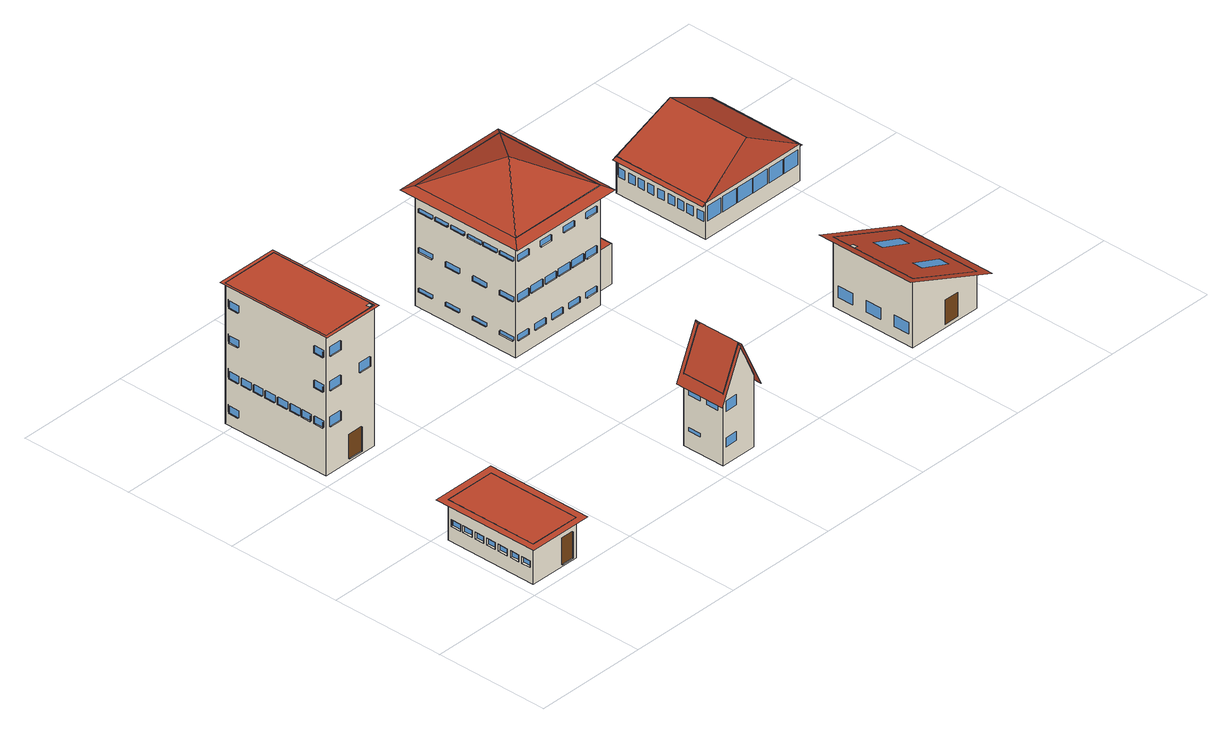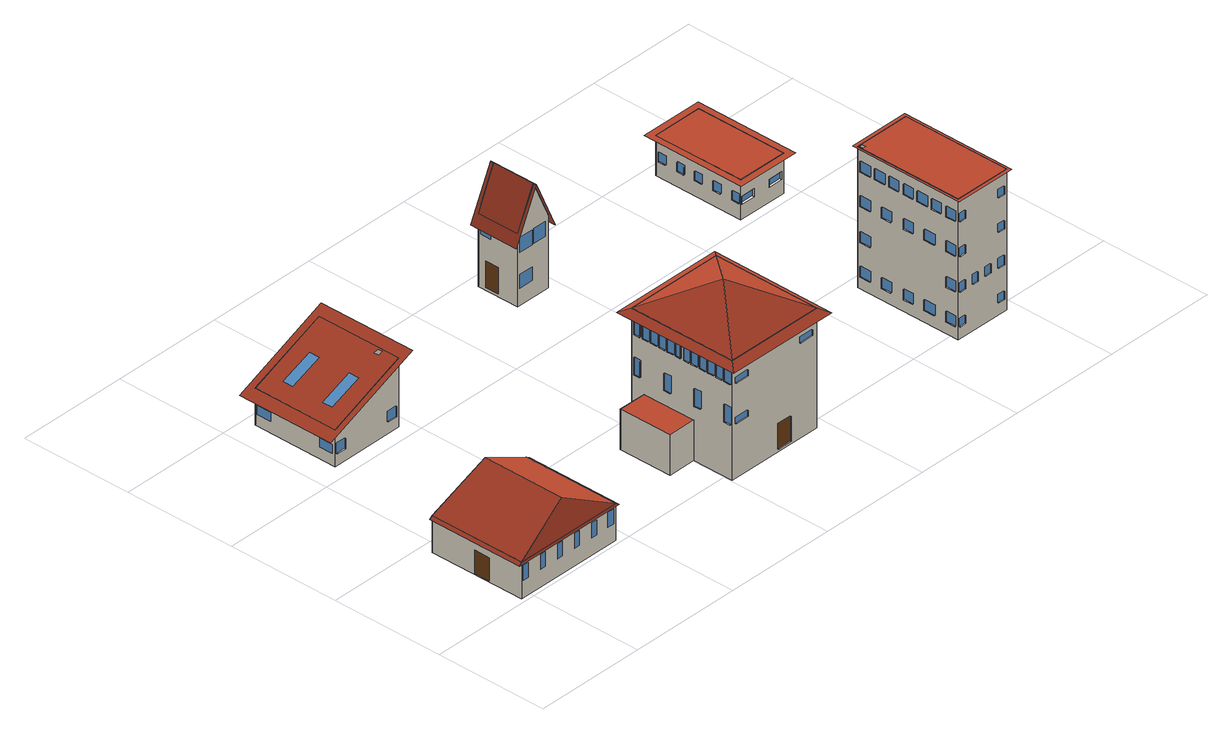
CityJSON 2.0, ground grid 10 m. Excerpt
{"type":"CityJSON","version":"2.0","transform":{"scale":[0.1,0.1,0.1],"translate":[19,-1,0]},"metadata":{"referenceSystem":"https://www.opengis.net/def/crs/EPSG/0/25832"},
"CityObjects":{
"building1":{"type":"Building","attributes":{"dateOfConstruction":"1946-01-01","function":"Industrial","roofType":"Flat","storeysAboveGround":1},"geometry":[{"type":"MultiSurface","lod":"3","boundaries":[[[0,1,2,3]],[[4,5,6,7]],[[0,3,5,4],[8,9,10,11]],[[8,12,13,9]],[[8,11,14,12]],[[10,15,14,11]],[[10,9,13,15]],[[12,14,15,13]],[[3,2,6,5],[16,17,18,19],[20,21,22,23],[24,25,26,27],[28,29,30,31],[32,33,34,35]],[[16,36,37,17]],[[16,19,38,36]],[[18,39,38,19]],[[18,17,37,39]],[[20,40,41,21]],[[20,23,42,40]],[[22,43,42,23]],[[22,21,41,43]],[[24,44,45,25]],[[24,27,46,44]],[[26,47,46,27]],[[26,25,45,47]],[[28,48,49,29]],[[28,31,50,48]],[[30,51,50,31]],[[30,29,49,51]],[[32,52,53,33]],[[32,35,54,52]],[[34,55,54,35]],[[34,33,53,55]],[[36,38,39,37]],[[40,42,43,41]],[[44,46,47,45]],[[48,50,51,49]],[[52,54,55,53]],[[2,1,7,6],[56,57,58,59],[60,61,62,63]],[[56,54,64,57]],[[56,59,65,54]],[[58,66,65,59]],[[58,57,64,66]],[[60,67,68,61]],[[60,63,69,67]],[[62,70,69,63]],[[62,61,68,70]],[[54,65,66,64]],[[67,69,70,68]],[[1,0,4,7],[71,72,73,74],[75,76,77,78],[79,80,81,82],[83,84,85,86],[87,88,89,90],[91,92,93,94],[95,96,97,98]],[[71,99,100,72]],[[71,74,101,99]],[[73,102,101,74]],[[73,72,100,102]],[[75,103,104,76]],[[75,78,105,103]],[[77,106,105,78]],[[77,76,104,106]],[[79,107,108,80]],[[79,82,109,107]],[[81,110,109,82]],[[81,80,108,110]],[[83,111,112,84]],[[83,86,113,111]],[[85,114,113,86]],[[85,84,112,114]],[[87,115,116,88]],[[87,90,117,115]],[[89,118,117,90]],[[89,88,116,118]],[[91,119,120,92]],[[91,94,121,119]],[[93,122,121,94]],[[93,92,120,122]],[[95,123,124,96]],[[95,98,125,123]],[[97,126,125,98]],[[97,96,124,126]],[[99,101,102,100]],[[103,105,106,104]],[[107,109,110,108]],[[111,113,114,112]],[[115,117,118,116]],[[119,121,122,120]],[[123,125,126,124]],[[127,128,129,130],[4,7,6,5]]],"semantics":{"surfaces":[{"type":"GroundSurface"},{"type":"RoofSurface"},{"type":"WallSurface"},{"type":"Door"},{"type":"Window"}],"values":[0,1,2,2,2,2,2,3,2,2,2,2,2,2,2,2,2,2,2,2,2,2,2,2,2,2,2,2,2,4,4,4,4,4,2,2,2,2,2,2,2,2,2,4,4,2,2,2,2,2,2,2,2,2,2,2,2,2,2,2,2,2,2,2,2,2,2,2,2,2,2,2,2,2,4,4,4,4,4,4,4,1]}}]},
"building2":{"type":"Building","attributes":{"dateOfConstruction":"1975-01-01","function":"Industrial","roofType":"Flat","storeysAboveGround":4},"geometry":[{"type":"MultiSurface","lod":"3","boundaries":[[[131,132,133,134]],[[135,136,137,138],[139,140,141,142]],[[131,134,136,135],[143,144,145,146],[147,148,149,150],[151,152,153,154],[155,156,157,158],[159,160,161,162]],[[143,163,164,144]],[[143,146,165,163]],[[145,166,165,146]],[[145,144,164,166]],[[147,167,168,148]],[[147,150,169,167]],[[149,170,169,150]],[[149,148,168,170]],[[151,171,172,152]],[[151,154,173,171]],[[153,174,173,154]],[[153,152,172,174]],[[155,175,176,156]],[[155,158,177,175]],[[157,178,177,158]],[[157,156,176,178]],[[159,179,180,160]],[[159,162,181,179]],[[161,182,181,162]],[[161,160,180,182]],[[163,165,166,164]],[[167,169,170,168]],[[171,173,174,172]],[[175,177,178,176]],[[179,181,182,180]],[[134,133,137,136],[183,184,185,186],[187,188,189,190],[191,192,193,194],[195,196,197,198],[199,200,201,202],[203,204,205,206],[207,208,209,210],[211,212,213,214],[215,216,217,218],[219,220,221,222],[223,224,225,226],[227,228,229,230],[231,232,233,234],[235,236,237,238],[239,240,241,242],[243,244,245,246],[247,248,249,250],[251,252,253,254],[255,256,257,258]],[[183,259,260,184]],[[183,186,261,259]],[[185,262,261,186]],[[185,184,260,262]],[[187,263,264,188]],[[187,190,265,263]],[[189,266,265,190]],[[189,188,264,266]],[[191,267,268,192]],[[191,194,269,267]],[[193,270,269,194]],[[193,192,268,270]],[[195,271,272,196]],[[195,198,273,271]],[[197,274,273,198]],[[197,196,272,274]],[[199,275,276,200]],[[199,202,277,275]],[[201,278,277,202]],[[201,200,276,278]],[[203,279,280,204]],[[203,206,281,279]],[[205,282,281,206]],[[205,204,280,282]],[[207,283,284,208]],[[207,210,285,283]],[[209,286,285,210]],[[209,208,284,286]],[[211,287,288,212]],[[211,214,289,287]],[[213,290,289,214]],[[213,212,288,290]],[[215,291,292,216]],[[215,218,293,291]],[[217,294,293,218]],[[217,216,292,294]],[[219,295,296,220]],[[219,222,297,295]],[[221,298,297,222]],[[221,220,296,298]],[[223,299,300,224]],[[223,226,301,299]],[[225,302,301,226]],[[225,224,300,302]],[[227,303,304,228]],[[227,230,305,303]],[[229,306,305,230]],[[229,228,304,306]],[[231,307,308,232]],[[231,234,309,307]],[[233,310,309,234]],[[233,232,308,310]],[[235,311,312,236]],[[235,238,313,311]],[[237,314,313,238]],[[237,236,312,314]],[[239,315,316,240]],[[239,242,317,315]],[[241,318,317,242]],[[241,240,316,318]],[[243,319,320,244]],[[243,246,321,319]],[[245,322,321,246]],[[245,244,320,322]],[[247,323,324,248]],[[247,250,325,323]],[[249,326,325,250]],[[249,248,324,326]],[[251,327,328,252]],[[251,254,329,327]],[[253,330,329,254]],[[253,252,328,330]],[[255,331,332,256]],[[255,258,333,331]],[[257,334,333,258]],[[257,256,332,334]],[[259,261,262,260]],[[263,265,266,264]],[[267,269,270,268]],[[271,273,274,272]],[[275,277,278,276]],[[279,281,282,280]],[[283,285,286,284]],[[287,289,290,288]],[[291,293,294,292]],[[295,297,298,296]],[[299,301,302,300]],[[303,305,306,304]],[[307,309,310,308]],[[311,313,314,312]],[[315,317,318,316]],[[319,321,322,320]],[[323,325,326,324]],[[327,329,330,328]],[[331,333,334,332]],[[133,132,138,137],[335,336,337,338],[339,340,341,342],[343,344,345,346],[347,348,349,350],[351,352,353,354],[355,356,357,358],[359,360,361,362],[363,364,365,366],[367,368,369,370],[371,372,373,374]],[[335,375,376,336]],[[335,338,377,375]],[[337,378,377,338]],[[337,336,376,378]],[[339,379,380,340]],[[339,342,381,379]],[[341,382,381,342]],[[341,340,380,382]],[[343,383,384,344]],[[343,346,385,383]],[[345,386,385,346]],[[345,344,384,386]],[[347,387,388,348]],[[347,350,389,387]],[[349,390,389,350]],[[349,348,388,390]],[[351,391,392,352]],[[351,354,393,391]],[[353,394,393,354]],[[353,352,392,394]],[[355,395,396,356]],[[355,358,397,395]],[[357,398,397,358]],[[357,356,396,398]],[[359,399,400,360]],[[359,362,401,399]],[[361,402,401,362]],[[361,360,400,402]],[[363,403,404,364]],[[363,366,405,403]],[[365,406,405,366]],[[365,364,404,406]],[[367,407,408,368]],[[367,370,409,407]],[[369,410,409,370]],[[369,368,408,410]],[[371,411,412,372]],[[371,374,413,411]],[[373,414,413,374]],[[373,372,412,414]],[[375,377,378,376]],[[379,381,382,380]],[[383,385,386,384]],[[387,389,390,388]],[[391,393,394,392]],[[395,397,398,396]],[[399,401,402,400]],[[403,405,406,404]],[[407,409,410,408]],[[411,413,414,412]],[[132,131,135,138],[415,416,417,418],[419,420,421,422],[423,424,425,426],[427,428,429,430],[431,432,433,434],[435,436,437,438],[439,440,441,442],[443,444,445,446],[447,448,449,450],[451,452,453,454],[455,456,457,458],[459,460,461,462],[463,464,465,466]],[[415,467,468,416]],[[415,418,469,467]],[[417,470,469,418]],[[417,416,468,470]],[[419,471,472,420]],[[419,422,473,471]],[[421,474,473,422]],[[421,420,472,474]],[[423,475,476,424]],[[423,426,477,475]],[[425,478,477,426]],[[425,424,476,478]],[[427,479,480,428]],[[427,430,481,479]],[[429,482,481,430]],[[429,428,480,482]],[[431,483,484,432]],[[431,434,485,483]],[[433,486,485,434]],[[433,432,484,486]],[[435,487,488,436]],[[435,438,489,487]],[[437,490,489,438]],[[437,436,488,490]],[[439,491,492,440]],[[439,442,493,491]],[[441,494,493,442]],[[441,440,492,494]],[[443,495,496,444]],[[443,446,497,495]],[[445,498,497,446]],[[445,444,496,498]],[[447,499,500,448]],[[447,450,501,499]],[[449,502,501,450]],[[449,448,500,502]],[[451,503,504,452]],[[451,454,505,503]],[[453,506,505,454]],[[453,452,504,506]],[[455,507,508,456]],[[455,458,509,507]],[[457,510,509,458]],[[457,456,508,510]],[[459,511,512,460]],[[459,462,513,511]],[[461,514,513,462]],[[461,460,512,514]],[[463,515,516,464]],[[463,466,517,515]],[[465,518,517,466]],[[465,464,516,518]],[[467,469,470,468]],[[471,473,474,472]],[[475,477,478,476]],[[479,481,482,480]],[[483,485,486,484]],[[487,489,490,488]],[[491,493,494,492]],[[495,497,498,496]],[[499,501,502,500]],[[503,505,506,504]],[[507,509,510,508]],[[511,513,514,512]],[[515,517,518,516]],[[519,520,521,522],[135,138,137,136]]],"semantics":{"surfaces":[{"type":"GroundSurface"},{"type":"RoofSurface"},{"type":"WallSurface"},{"type":"Door"},{"type":"Window"}],"values":[0,1,2,2,2,2,2,2,2,2,2,2,2,2,2,2,2,2,2,2,2,2,2,3,4,4,4,4,2,2,2,2,2,2,2,2,2,2,2,2,2,2,2,2,2,2,2,2,2,2,2,2,2,2,2,2,2,2,2,2,2,2,2,2,2,2,2,2,2,2,2,2,2,2,2,2,2,2,2,2,2,2,2,2,2,2,2,2,2,2,2,2,2,2,2,2,2,2,2,2,2,2,2,2,2,4,4,4,4,4,4,4,4,4,4,4,4,4,4,4,4,4,4,4,2,2,2,2,2,2,2,2,2,2,2,2,2,2,2,2,2,2,2,2,2,2,2,2,2,2,2,2,2,2,2,2,2,2,2,2,2,2,2,2,2,4,4,4,4,4,4,4,4,4,4,2,2,2,2,2,2,2,2,2,2,2,2,2,2,2,2,2,2,2,2,2,2,2,2,2,2,2,2,2,2,2,2,2,2,2,2,2,2,2,2,2,2,2,2,2,2,2,2,2,2,2,2,2,4,4,4,4,4,4,4,4,4,4,4,4,4,1]}}]},
"building3":{"type":"Building","attributes":{"dateOfConstruction":"1976-01-01","function":"Residential","roofType":"Gabled","storeysAboveGround":2},"geometry":[{"type":"MultiSurface","lod":"3","boundaries":[[[523,524,525,526]],[[527,528,529,530]],[[528,527,531,532]],[[530,523,526,531,527],[533,534,535,536],[537,538,539,540]],[[533,536,535,534]],[[537,540,539,538]],[[526,525,532,531],[541,542,543,544],[545,546,547,548]],[[541,544,543,542]],[[545,548,547,546]],[[532,525,524,529,528],[549,550,551,552],[553,554,555,556],[557,558,559,560]],[[549,552,551,550]],[[553,556,555,554]],[[557,560,559,558]],[[529,524,523,530],[561,562,563,564],[565,566,567,568],[569,570,571,572]],[[561,564,563,562]],[[565,568,567,566]],[[569,572,571,570]],[[527,573,574,575,576,528,532,531]],[[528,576,577,578,573,527,530,529]]],"semantics":{"surfaces":[{"type":"GroundSurface"},{"type":"RoofSurface"},{"type":"WallSurface"},{"type":"Window"},{"type":"Door"}],"values":[0,1,1,2,3,3,2,4,3,2,3,3,3,2,3,3,3,1,1]}}]},
"building4":{"type":"Building","attributes":{"dateOfConstruction":"2006-01-01","function":"Residential","roofType":"Pyramidal","storeysAboveGround":3},"geometry":[{"type":"MultiSurface","lod":"3","boundaries":[[[579,580,581,582,583,584,585,586]],[[587,588,589]],[[587,590,591]],[[587,589,590]],[[587,591,588]],[[579,586,590,589],[592,593,594,595],[596,597,598,599],[600,601,602,603],[604,605,606,607],[608,609,610,611],[612,613,614,615],[616,617,618,619],[620,621,622,623],[624,625,626,627],[628,629,630,631],[632,633,634,635],[636,637,638,639],[640,641,642,643],[644,645,646,647],[648,649,650,651]],[[592,652,653,593]],[[592,595,654,652]],[[594,655,654,595]],[[594,593,653,655]],[[596,656,657,597]],[[596,599,658,656]],[[598,659,658,599]],[[598,597,657,659]],[[600,660,661,601]],[[600,603,662,660]],[[602,663,662,603]],[[602,601,661,663]],[[604,664,665,605]],[[604,607,666,664]],[[606,667,666,607]],[[606,605,665,667]],[[608,668,669,609]],[[608,611,670,668]],[[610,671,670,611]],[[610,609,669,671]],[[612,672,673,613]],[[612,615,674,672]],[[614,675,674,615]],[[614,613,673,675]],[[616,676,677,617]],[[616,619,678,676]],[[618,679,678,619]],[[618,617,677,679]],[[620,680,681,621]],[[620,623,682,680]],[[622,683,682,623]],[[622,621,681,683]],[[624,684,685,625]],[[624,627,686,684]],[[626,687,686,627]],[[626,625,685,687]],[[628,688,689,629]],[[628,631,690,688]],[[630,691,690,631]],[[630,629,689,691]],[[632,692,693,633]],[[632,635,694,692]],[[634,695,694,635]],[[634,633,693,695]],[[636,696,697,637]],[[636,639,698,696]],[[638,699,698,639]],[[638,637,697,699]],[[640,700,701,641]],[[640,643,702,700]],[[642,703,702,643]],[[642,641,701,703]],[[644,704,705,645]],[[644,647,706,704]],[[646,707,706,647]],[[646,645,705,707]],[[648,708,709,649]],[[648,651,710,708]],[[650,711,710,651]],[[650,649,709,711]],[[652,654,655,653]],[[656,658,659,657]],[[660,662,663,661]],[[664,666,667,665]],[[668,670,671,669]],[[672,674,675,673]],[[676,678,679,677]],[[680,682,683,681]],[[684,686,687,685]],[[688,690,691,689]],[[692,694,695,693]],[[696,698,699,697]],[[700,702,703,701]],[[704,706,707,705]],[[708,710,711,709]],[[586,585,712,713,582,581,591,590],[714,715,716,717],[718,719,720,721],[722,723,724,725],[726,727,728,729],[730,731,732,733],[734,735,736,737],[738,739,740,741],[742,743,744,745],[746,747,748,749],[750,751,752,753],[754,755,756,757],[758,759,760,761],[762,763,764,765],[766,767,768,769],[770,771,772,773],[774,775,776,777]],[[714,778,779,715]],[[714,717,780,778]],[[716,781,780,717]],[[716,715,779,781]],[[718,782,783,719]],[[718,721,784,782]],[[720,785,784,721]],[[720,719,783,785]],[[722,786,787,723]],[[722,725,788,786]],[[724,789,788,725]],[[724,723,787,789]],[[726,790,791,727]],[[726,729,792,790]],[[728,793,792,729]],[[728,727,791,793]],[[730,794,795,731]],[[730,733,796,794]],[[732,797,796,733]],[[732,731,795,797]],[[734,798,799,735]],[[734,737,800,798]],[[736,801,800,737]],[[736,735,799,801]],[[738,802,803,739]],[[738,741,804,802]],[[740,805,804,741]],[[740,739,803,805]],[[742,806,807,743]],[[742,745,808,806]],[[744,809,808,745]],[[744,743,807,809]],[[746,810,811,747]],[[746,749,812,810]],[[748,813,812,749]],[[748,747,811,813]],[[750,814,815,751]],[[750,753,816,814]],[[752,817,816,753]],[[752,751,815,817]],[[754,818,819,755]],[[754,757,820,818]],[[756,821,820,757]],[[756,755,819,821]],[[758,822,823,759]],[[758,761,824,822]],[[760,825,824,761]],[[760,759,823,825]],[[762,826,827,763]],[[762,765,828,826]],[[764,829,828,765]],[[764,763,827,829]],[[766,830,831,767]],[[766,769,832,830]],[[768,833,832,769]],[[768,767,831,833]],[[770,834,835,771]],[[770,773,836,834]],[[772,837,836,773]],[[772,771,835,837]],[[774,838,839,775]],[[774,777,840,838]],[[776,841,840,777]],[[776,775,839,841]],[[778,780,781,779]],[[782,784,785,783]],[[786,788,789,787]],[[790,792,793,791]],[[794,796,797,795]],[[798,800,801,799]],[[802,804,805,803]],[[806,808,809,807]],[[810,812,813,811]],[[814,816,817,815]],[[818,820,821,819]],[[822,824,825,823]],[[826,828,829,827]],[[830,832,833,831]],[[834,836,837,835]],[[838,840,841,839]],[[581,580,588,591],[842,843,844,845],[846,847,848,849],[850,851,852,853],[854,855,856,857]],[[842,858,859,843]],[[842,845,860,858]],[[844,861,860,845]],[[844,843,859,861]],[[846,862,863,847]],[[846,849,864,862]],[[848,865,864,849]],[[848,847,863,865]],[[850,866,867,851]],[[850,853,868,866]],[[852,869,868,853]],[[852,851,867,869]],[[854,870,871,855]],[[854,857,872,870]],[[856,873,872,857]],[[856,855,871,873]],[[858,860,861,859]],[[862,864,865,863]],[[866,868,869,867]],[[870,872,873,871]],[[580,579,589,588],[874,875,876,877],[878,879,880,881],[882,883,884,885],[886,887,888,889],[890,891,892,893],[894,895,896,897],[898,899,900,901],[902,903,904,905],[906,907,908,909],[910,911,912,913],[914,915,916,917],[918,919,920,921],[922,923,924,925],[926,927,928,929]],[[874,930,931,875]],[[874,877,932,930]],[[876,933,932,877]],[[876,875,931,933]],[[878,934,935,879]],[[878,881,936,934]],[[880,937,936,881]],[[880,879,935,937]],[[882,938,939,883]],[[882,885,940,938]],[[884,941,940,885]],[[884,883,939,941]],[[886,942,943,887]],[[886,889,944,942]],[[888,945,944,889]],[[888,887,943,945]],[[890,946,947,891]],[[890,893,948,946]],[[892,949,948,893]],[[892,891,947,949]],[[894,950,951,895]],[[894,897,952,950]],[[896,953,952,897]],[[896,895,951,953]],[[898,954,955,899]],[[898,901,956,954]],[[900,957,956,901]],[[900,899,955,957]],[[902,958,959,903]],[[902,905,960,958]],[[904,961,960,905]],[[904,903,959,961]],[[906,962,963,907]],[[906,909,964,962]],[[908,965,964,909]],[[908,907,963,965]],[[910,966,967,911]],[[910,913,968,966]],[[912,969,968,913]],[[912,911,967,969]],[[914,970,971,915]],[[914,917,972,970]],[[916,973,972,917]],[[916,915,971,973]],[[918,974,975,919]],[[918,921,976,974]],[[920,977,976,921]],[[920,919,975,977]],[[922,978,979,923]],[[922,925,980,978]],[[924,981,980,925]],[[924,923,979,981]],[[926,982,983,927]],[[926,929,984,982]],[[928,985,984,929]],[[928,927,983,985]],[[930,932,933,931]],[[934,936,937,935]],[[938,940,941,939]],[[942,944,945,943]],[[946,948,949,947]],[[950,952,953,951]],[[954,956,957,955]],[[958,960,961,959]],[[962,964,965,963]],[[966,968,969,967]],[[970,972,973,971]],[[974,976,977,975]],[[978,980,981,979]],[[982,984,985,983]],[[585,584,986,712]],[[584,583,987,986]],[[582,713,987,583]],[[712,986,987,713]],[[988,989,590,589]],[[989,990,591,590]],[[991,588,591,990]],[[988,589,588,991]]],"semantics":{"surfaces":[{"type":"GroundSurface"},{"type":"RoofSurface"},{"type":"WallSurface"},{"type":"Window"},{"type":"Door"}],"values":[0,1,1,1,1,2,2,2,2,2,2,2,2,2,2,2,2,2,2,2,2,2,2,2,2,2,2,2,2,2,2,2,2,2,2,2,2,2,2,2,2,2,2,2,2,2,2,2,2,2,2,2,2,2,2,2,2,2,2,2,2,2,2,2,2,2,3,3,3,3,3,3,3,3,3,3,3,3,3,3,3,2,2,2,2,2,2,2,2,2,2,2,2,2,2,2,2,2,2,2,2,2,2,2,2,2,2,2,2,2,2,2,2,2,2,2,2,2,2,2,2,2,2,2,2,2,2,2,2,2,2,2,2,2,2,2,2,2,2,2,2,2,2,2,2,2,3,3,3,3,3,3,3,3,3,3,3,3,3,3,3,3,2,2,2,2,2,2,2,2,2,2,2,2,2,2,2,2,2,4,3,3,3,2,2,2,2,2,2,2,2,2,2,2,2,2,2,2,2,2,2,2,2,2,2,2,2,2,2,2,2,2,2,2,2,2,2,2,2,2,2,2,2,2,2,2,2,2,2,2,2,2,2,2,2,2,2,2,2,2,3,3,3,3,3,3,3,3,3,3,3,3,3,3,2,2,2,1,1,1,1,1]}}]},
"building5":{"type":"Building","attributes":{"dateOfConstruction":"1952-01-01","function":"Residential","roofType":"Shed","storeysAboveGround":1},"geometry":[{"type":"MultiSurface","lod":"3","boundaries":[[[992,993,994,995]],[[996,997,998,999],[1000,1001,1002,1003],[1004,1005,1006,1007],[1008,1009,1010,1011]],[[1000,1003,1002,1001]],[[1004,1007,1006,1005]],[[997,992,995,998],[1012,1013,1014,1015]],[[1012,1015,1014,1013]],[[995,994,999,998],[1016,1017,1018,1019],[1020,1021,1022,1023]],[[1016,1019,1018,1017]],[[1020,1023,1022,1021]],[[999,994,993,996],[1024,1025,1026,1027],[1028,1029,1030,1031]],[[1024,1032,1033,1025]],[[1024,1027,1034,1032]],[[1026,1035,1034,1027]],[[1026,1025,1033,1035]],[[1028,1036,1037,1029]],[[1028,1031,1038,1036]],[[1030,1039,1038,1031]],[[1030,1029,1037,1039]],[[1032,1034,1035,1033]],[[1036,1038,1039,1037]],[[996,993,992,997],[1040,1041,1042,1043],[1044,1045,1046,1047],[1048,1049,1050,1051]],[[1040,1043,1042,1041]],[[1044,1047,1046,1045]],[[1048,1051,1050,1049]],[[1052,1053,1054,1055],[997,996,999,998]]],"semantics":{"surfaces":[{"type":"GroundSurface"},{"type":"RoofSurface"},{"type":"Window"},{"type":"WallSurface"},{"type":"Door"}],"values":[0,1,2,2,3,4,3,2,2,3,3,3,3,3,3,3,3,3,2,2,3,2,2,2,1]}}]},
"building6":{"type":"Building","attributes":{"dateOfConstruction":"1992-01-01","function":"Residential","roofType":"Hipped","storeysAboveGround":1},"geometry":[{"type":"MultiSurface","lod":"3","boundaries":[[[1056,1057,1058,1059]],[[1060,1061,1062,1063]],[[1061,1060,1064,1065]],[[1060,1063,1064]],[[1061,1065,1062]],[[1056,1059,1064,1063],[1066,1067,1068,1069],[1070,1071,1072,1073],[1074,1075,1076,1077],[1078,1079,1080,1081],[1082,1083,1084,1085],[1086,1087,1088,1089]],[[1066,1069,1068,1067]],[[1070,1073,1072,1071]],[[1074,1077,1076,1075]],[[1078,1081,1080,1079]],[[1082,1085,1084,1083]],[[1086,1089,1088,1087]],[[1059,1058,1065,1064],[1090,1091,1092,1093]],[[1090,1093,1092,1091]],[[1058,1057,1062,1065],[1094,1095,1096,1097],[1098,1099,1100,1101],[1102,1103,1104,1105],[1106,1107,1108,1109],[1110,1111,1112,1113],[1114,1115,1116,1117]],[[1094,1097,1096,1095]],[[1098,1101,1100,1099]],[[1102,1105,1104,1103]],[[1106,1109,1108,1107]],[[1110,1113,1112,1111]],[[1114,1117,1116,1115]],[[1057,1056,1063,1062],[1118,1119,1120,1121],[1122,1123,1124,1125],[1126,1127,1128,1129],[1130,1131,1132,1133],[1134,1135,1136,1137],[1138,1139,1140,1141],[1142,1143,1144,1145],[1146,1147,1148,1149],[1150,1151,1152,1153]],[[1118,1121,1120,1119]],[[1122,1125,1124,1123]],[[1126,1129,1128,1127]],[[1130,1133,1132,1131]],[[1134,1137,1136,1135]],[[1138,1141,1140,1139]],[[1142,1145,1144,1143]],[[1146,1149,1148,1147]],[[1150,1153,1152,1151]],[[1154,1155,1064,1063]],[[1155,1156,1065,1064]],[[1157,1062,1065,1156]],[[1154,1063,1062,1157]]],"semantics":{"surfaces":[{"type":"GroundSurface"},{"type":"RoofSurface"},{"type":"WallSurface"},{"type":"Window"},{"type":"Door"}],"values":[0,1,1,1,1,2,3,3,3,3,3,3,2,4,2,3,3,3,3,3,3,2,3,3,3,3,3,3,3,3,3,1,1,1,1]}}]}
},
"vertices":[
[10,10,0],[10,92,0],[55,92,0],[55,10,0],[10,10,35],[55,10,35],[55,92,35],[10,92,35],[41,10,1],[41,10,24],[52,10,24],[52,10,1],[41,11,1],[41,11,24],[52,11,1],[52,11,24],[55,12,13],[55,12,21],[55,19,21],[55,19,13],[55,30,13],[55,30,21],[55,37,21],[55,37,13],[55,47,13],[55,47,21],[55,54,21],[55,54,13],[55,65,13],[55,65,21],[55,72,21],[55,72,13],[55,83,13],[55,83,21],[55,90,21],[55,90,13],[54,12,13],[54,12,21],[54,19,13],[54,19,21],[54,30,13],[54,30,21],[54,37,13],[54,37,21],[54,47,13],[54,47,21],[54,54,13],[54,54,21],[54,65,13],[54,65,21],[54,72,13],[54,72,21],[54,83,13],[54,83,21],[54,90,13],[54,90,21],[54,92,13],[54,92,20],[41,92,20],[41,92,13],[25,92,13],[25,92,20],[12,92,20],[12,92,13],[54,90,20],[41,90,13],[41,90,20],[25,90,13],[25,90,20],[12,90,13],[12,90,20],[10,89,13],[10,89,19],[10,80,19],[10,80,13],[10,78,13],[10,78,19],[10,69,19],[10,69,13],[10,66,13],[10,66,19],[10,58,19],[10,58,13],[10,55,13],[10,55,19],[10,47,19],[10,47,13],[10,44,13],[10,44,19],[10,35,19],[10,35,13],[10,32,13],[10,32,19],[10,24,19],[10,24,13],[10,21,13],[10,21,19],[10,13,19],[10,13,13],[12,89,13],[12,89,19],[12,80,13],[12,80,19],[12,78,13],[12,78,19],[12,69,13],[12,69,19],[12,66,13],[12,66,19],[12,58,13],[12,58,19],[12,55,13],[12,55,19],[12,47,13],[12,47,19],[12,44,13],[12,44,19],[12,35,13],[12,35,19],[12,32,13],[12,32,19],[12,24,13],[12,24,19],[12,21,13],[12,21,19],[12,13,13],[12,13,19],[4,4,35],[61,4,35],[61,98,35],[4,98,35],
[10,210,0],[10,307,0],[61,307,0],[61,210,0],[10,210,122],[61,210,122],[61,307,122],[10,307,122],[57,211,122],[57,214,122],[60,214,122],[60,211,122],[35,210,2],[35,210,23],[48,210,23],[48,210,2],[15,210,40],[15,210,48],[26,210,48],[26,210,40],[15,210,71],[15,210,79],[26,210,79],[26,210,71],[46,210,71],[46,210,79],[57,210,79],[57,210,71],[15,210,101],[15,210,109],[26,210,109],[26,210,101],[35,211,2],[35,211,23],[48,211,2],[48,211,23],[15,211,40],[15,211,48],[26,211,40],[26,211,48],[15,211,71],[15,211,79],[26,211,71],[26,211,79],[46,211,71],[46,211,79],[57,211,71],[57,211,79],[15,211,101],[15,211,109],[26,211,101],[26,211,109],[61,212,10],[61,212,19],[61,222,19],[61,222,10],[61,233,10],[61,233,19],[61,242,19],[61,242,10],[61,254,10],[61,254,19],[61,263,19],[61,263,10],[61,274,10],[61,274,19],[61,284,19],[61,284,10],[61,295,10],[61,295,19],[61,304,19],[61,304,10],[61,212,40],[61,212,49],[61,222,49],[61,222,40],[61,295,40],[61,295,49],[61,304,49],[61,304,40],[61,212,71],[61,212,80],[61,222,80],[61,222,71],[61,233,71],[61,233,80],[61,242,80],[61,242,71],[61,254,71],[61,254,80],[61,263,80],[61,263,71],[61,274,71],[61,274,80],[61,284,80],[61,284,71],[61,295,71],[61,295,80],[61,304,80],[61,304,71],[61,212,101],[61,212,110],[61,222,110],[61,222,101],[61,226,101],[61,226,110],[61,236,110],[61,236,101],[61,240,101],[61,240,110],[61,249,110],[61,249,101],[61,254,101],[61,254,110],[61,263,110],[61,263,101],[61,267,101],[61,267,110],[61,277,110],[61,277,101],[61,281,101],[61,281,110],[61,290,110],[61,290,101],[61,295,101],[61,295,110],[61,304,110],[61,304,101],[60,212,10],[60,212,19],[60,222,10],[60,222,19],[60,233,10],[60,233,19],[60,242,10],[60,242,19],[60,254,10],[60,254,19],[60,263,10],[60,263,19],[60,274,10],[60,274,19],[60,284,10],[60,284,19],[60,295,10],[60,295,19],[60,304,10],[60,304,19],[60,212,40],[60,212,49],[60,222,40],[60,222,49],[60,295,40],[60,295,49],[60,304,40],[60,304,49],[60,212,71],[60,212,80],[60,222,71],[60,222,80],[60,233,71],[60,233,80],[60,242,71],[60,242,80],[60,254,71],[60,254,80],[60,263,71],[60,263,80],[60,274,71],[60,274,80],[60,284,71],[60,284,80],[60,295,71],[60,295,80],[60,304,71],[60,304,80],[60,212,101],[60,212,110],[60,222,101],[60,222,110],[60,226,101],[60,226,110],[60,236,101],[60,236,110],[60,240,101],[60,240,110],[60,249,101],[60,249,110],[60,254,101],[60,254,110],[60,263,101],[60,263,110],[60,267,101],[60,267,110],[60,277,101],[60,277,110],[60,281,101],[60,281,110],[60,290,101],[60,290,110],[60,295,101],[60,295,110],[60,304,101],[60,304,110],[59,307,10],[59,307,17],[53,307,17],[53,307,10],[18,307,10],[18,307,17],[12,307,17],[12,307,10],[59,307,40],[59,307,48],[53,307,48],[53,307,40],[45,307,40],[45,307,48],[40,307,48],[40,307,40],[32,307,40],[32,307,48],[26,307,48],[26,307,40],[18,307,40],[18,307,48],[12,307,48],[12,307,40],[59,307,71],[59,307,78],[53,307,78],[53,307,71],[18,307,71],[18,307,78],[12,307,78],[12,307,71],[59,307,101],[59,307,108],[53,307,108],[53,307,101],[18,307,101],[18,307,108],[12,307,108],[12,307,101],[59,306,10],[59,306,17],[53,306,10],[53,306,17],[18,306,10],[18,306,17],[12,306,10],[12,306,17],[59,306,40],[59,306,48],[53,306,40],[53,306,48],[45,306,40],[45,306,48],[40,306,40],[40,306,48],[32,306,40],[32,306,48],[26,306,40],[26,306,48],[18,306,40],[18,306,48],[12,306,40],[12,306,48],[59,306,71],[59,306,78],[53,306,71],[53,306,78],[18,306,71],[18,306,78],[12,306,71],[12,306,78],[59,306,101],[59,306,108],[53,306,101],[53,306,108],[18,306,101],[18,306,108],[12,306,101],[12,306,108],[10,304,10],[10,304,16],[10,295,16],[10,295,10],[10,304,40],[10,304,46],[10,295,46],[10,295,40],[10,292,40],[10,292,46],[10,283,46],[10,283,40],[10,280,40],[10,280,46],[10,272,46],[10,272,40],[10,269,40],[10,269,46],[10,260,46],[10,260,40],[10,257,40],[10,257,46],[10,248,46],[10,248,40],[10,245,40],[10,245,46],[10,236,46],[10,236,40],[10,234,40],[10,234,46],[10,225,46],[10,225,40],[10,222,40],[10,222,46],[10,213,46],[10,213,40],[10,304,71],[10,304,77],[10,295,77],[10,295,71],[10,222,71],[10,222,77],[10,213,77],[10,213,71],[10,304,101],[10,304,107],[10,295,107],[10,295,101],[10,222,101],[10,222,107],[10,213,107],[10,213,101],[11,304,10],[11,304,16],[11,295,10],[11,295,16],[11,304,40],[11,304,46],[11,295,40],[11,295,46],[11,292,40],[11,292,46],[11,283,40],[11,283,46],[11,280,40],[11,280,46],[11,272,40],[11,272,46],[11,269,40],[11,269,46],[11,260,40],[11,260,46],[11,257,40],[11,257,46],[11,248,40],[11,248,46],[11,245,40],[11,245,46],[11,236,40],[11,236,46],[11,234,40],[11,234,46],[11,225,40],[11,225,46],[11,222,40],[11,222,46],[11,213,40],[11,213,46],[11,304,71],[11,304,77],[11,295,71],[11,295,77],[11,222,71],[11,222,77],[11,213,71],[11,213,77],[11,304,101],[11,304,107],[11,295,101],[11,295,107],[11,222,101],[11,222,107],[11,213,101],[11,213,107],[8,207,122],[63,207,122],[63,310,122],[8,310,122],
[210,10,0],[210,48,0],[242,48,0],[242,10,0],[226,10,99],[226,48,99],[210,48,63],[210,10,63],[242,10,63],[242,48,63],[213,10,15],[213,10,23],[224,10,23],[224,10,15],[213,10,46],[213,10,55],[224,10,55],[224,10,46],[242,17,2],[242,17,25],[242,29,25],[242,29,2],[242,12,46],[242,12,51],[242,22,51],[242,22,46],[240,48,15],[240,48,27],[227,48,27],[227,48,15],[240,48,46],[240,48,59],[227,48,59],[227,48,46],[225,48,46],[225,48,59],[213,48,59],[213,48,46],[210,43,15],[210,43,18],[210,32,18],[210,32,15],[210,43,46],[210,43,50],[210,32,50],[210,32,46],[210,26,46],[210,26,50],[210,15,50],[210,15,46],[226,7,99],[247,7,54],[247,51,54],[226,51,99],[206,51,54],[206,7,54],
[210,210,0],[210,307,0],[299,307,0],[299,270,0],[324,270,0],[324,222,0],[299,222,0],[299,210,0],[255,258,129],[210,307,104],[210,210,104],[299,210,104],[299,307,104],[213,210,13],[213,210,18],[224,210,18],[224,210,13],[231,210,13],[231,210,18],[242,210,18],[242,210,13],[249,210,13],[249,210,18],[260,210,18],[260,210,13],[267,210,13],[267,210,18],[278,210,18],[278,210,13],[285,210,13],[285,210,18],[296,210,18],[296,210,13],[213,210,47],[213,210,53],[224,210,53],[224,210,47],[227,210,47],[227,210,53],[239,210,53],[239,210,47],[242,210,47],[242,210,53],[253,210,53],[253,210,47],[256,210,47],[256,210,53],[268,210,53],[268,210,47],[270,210,47],[270,210,53],[282,210,53],[282,210,47],[285,210,47],[285,210,53],[296,210,53],[296,210,47],[213,210,82],[213,210,87],[224,210,87],[224,210,82],[237,210,82],[237,210,87],[248,210,87],[248,210,82],[261,210,82],[261,210,87],[272,210,87],[272,210,82],[285,210,82],[285,210,87],[296,210,87],[296,210,82],[213,211,13],[213,211,18],[224,211,13],[224,211,18],[231,211,13],[231,211,18],[242,211,13],[242,211,18],[249,211,13],[249,211,18],[260,211,13],[260,211,18],[267,211,13],[267,211,18],[278,211,13],[278,211,18],[285,211,13],[285,211,18],[296,211,13],[296,211,18],[213,211,47],[213,211,53],[224,211,47],[224,211,53],[227,211,47],[227,211,53],[239,211,47],[239,211,53],[242,211,47],[242,211,53],[253,211,47],[253,211,53],[256,211,47],[256,211,53],[268,211,47],[268,211,53],[270,211,47],[270,211,53],[282,211,47],[282,211,53],[285,211,47],[285,211,53],[296,211,47],[296,211,53],[213,211,82],[213,211,87],[224,211,82],[224,211,87],[237,211,82],[237,211,87],[248,211,82],[248,211,87],[261,211,82],[261,211,87],[272,211,82],[272,211,87],[285,211,82],[285,211,87],[296,211,82],[296,211,87],[299,222,35],[299,270,35],[299,212,47],[299,212,62],[299,218,62],[299,218,47],[299,241,47],[299,241,62],[299,247,62],[299,247,47],[299,270,47],[299,270,62],[299,276,62],[299,276,47],[299,299,47],[299,299,62],[299,305,62],[299,305,47],[299,212,82],[299,212,96],[299,218,96],[299,218,82],[299,220,82],[299,220,96],[299,226,96],[299,226,82],[299,228,82],[299,228,96],[299,234,96],[299,234,82],[299,236,82],[299,236,96],[299,242,96],[299,242,82],[299,244,82],[299,244,96],[299,250,96],[299,250,82],[299,252,82],[299,252,96],[299,257,96],[299,257,82],[299,260,82],[299,260,96],[299,265,96],[299,265,82],[299,267,82],[299,267,96],[299,273,96],[299,273,82],[299,275,82],[299,275,96],[299,281,96],[299,281,82],[299,283,82],[299,283,96],[299,289,96],[299,289,82],[299,291,82],[299,291,96],[299,297,96],[299,297,82],[299,299,82],[299,299,96],[299,305,96],[299,305,82],[298,212,47],[298,212,62],[298,218,47],[298,218,62],[298,241,47],[298,241,62],[298,247,47],[298,247,62],[298,270,47],[298,270,62],[298,276,47],[298,276,62],[298,299,47],[298,299,62],[298,305,47],[298,305,62],[298,212,82],[298,212,96],[298,218,82],[298,218,96],[298,220,82],[298,220,96],[298,226,82],[298,226,96],[298,228,82],[298,228,96],[298,234,82],[298,234,96],[298,236,82],[298,236,96],[298,242,82],[298,242,96],[298,244,82],[298,244,96],[298,250,82],[298,250,96],[298,252,82],[298,252,96],[298,257,82],[298,257,96],[298,260,82],[298,260,96],[298,265,82],[298,265,96],[298,267,82],[298,267,96],[298,273,82],[298,273,96],[298,275,82],[298,275,96],[298,281,82],[298,281,96],[298,283,82],[298,283,96],[298,289,82],[298,289,96],[298,291,82],[298,291,96],[298,297,82],[298,297,96],[298,299,82],[298,299,96],[298,305,82],[298,305,96],[250,307,2],[250,307,24],[237,307,24],[237,307,2],[295,307,47],[295,307,52],[282,307,52],[282,307,47],[295,307,82],[295,307,87],[282,307,87],[282,307,82],[227,307,82],[227,307,87],[214,307,87],[214,307,82],[250,306,2],[250,306,24],[237,306,2],[237,306,24],[295,306,47],[295,306,52],[282,306,47],[282,306,52],[295,306,82],[295,306,87],[282,306,82],[282,306,87],[227,306,82],[227,306,87],[214,306,82],[214,306,87],[210,304,13],[210,304,16],[210,291,16],[210,291,13],[210,278,13],[210,278,16],[210,265,16],[210,265,13],[210,252,13],[210,252,16],[210,239,16],[210,239,13],[210,226,13],[210,226,16],[210,213,16],[210,213,13],[210,304,47],[210,304,51],[210,291,51],[210,291,47],[210,278,47],[210,278,51],[210,265,51],[210,265,47],[210,252,47],[210,252,51],[210,239,51],[210,239,47],[210,226,47],[210,226,51],[210,213,51],[210,213,47],[210,304,82],[210,304,85],[210,291,85],[210,291,82],[210,288,82],[210,288,85],[210,276,85],[210,276,82],[210,273,82],[210,273,85],[210,260,85],[210,260,82],[210,257,82],[210,257,85],[210,244,85],[210,244,82],[210,242,82],[210,242,85],[210,229,85],[210,229,82],[210,226,82],[210,226,85],[210,213,85],[210,213,82],[211,304,13],[211,304,16],[211,291,13],[211,291,16],[211,278,13],[211,278,16],[211,265,13],[211,265,16],[211,252,13],[211,252,16],[211,239,13],[211,239,16],[211,226,13],[211,226,16],[211,213,13],[211,213,16],[211,304,47],[211,304,51],[211,291,47],[211,291,51],[211,278,47],[211,278,51],[211,265,47],[211,265,51],[211,252,47],[211,252,51],[211,239,47],[211,239,51],[211,226,47],[211,226,51],[211,213,47],[211,213,51],[211,304,82],[211,304,85],[211,291,82],[211,291,85],[211,288,82],[211,288,85],[211,276,82],[211,276,85],[211,273,82],[211,273,85],[211,260,82],[211,260,85],[211,257,82],[211,257,85],[211,244,82],[211,244,85],[211,242,82],[211,242,85],[211,229,82],[211,229,85],[211,226,82],[211,226,85],[211,213,82],[211,213,85],[324,222,35],[324,270,35],[203,202,100],[306,202,100],[306,315,100],[203,315,100],
[410,10,0],[410,87,0],[477,87,0],[477,10,0],[410,87,60],[410,10,60],[477,10,32],[477,87,32],[436,25,49],[436,34,49],[464,34,38],[464,25,38],[436,63,49],[436,72,49],[464,72,38],[464,63,38],[411,68,59],[411,72,59],[415,72,58],[415,68,58],[444,10,3],[444,10,24],[457,10,24],[457,10,3],[477,12,10],[477,12,18],[477,25,18],[477,25,10],[477,72,10],[477,72,18],[477,84,18],[477,84,10],[475,87,10],[475,87,19],[466,87,19],[466,87,10],[421,87,10],[421,87,19],[412,87,19],[412,87,10],[475,86,10],[475,86,19],[466,86,10],[466,86,19],[421,86,10],[421,86,19],[412,86,10],[412,86,19],[410,82,10],[410,82,20],[410,68,20],[410,68,10],[410,55,10],[410,55,20],[410,41,20],[410,41,10],[410,28,10],[410,28,20],[410,14,20],[410,14,10],[401,4,64],[487,4,28],[487,92,28],[401,92,64],
[410,210,0],[410,296,0],[509,296,0],[509,210,0],[460,216,60],[460,290,60],[410,296,32],[410,210,32],[509,210,32],[509,296,32],[412,210,15],[412,210,28],[426,210,28],[426,210,15],[428,210,15],[428,210,28],[442,210,28],[442,210,15],[444,210,15],[444,210,28],[459,210,28],[459,210,15],[460,210,15],[460,210,28],[475,210,28],[475,210,15],[477,210,15],[477,210,28],[491,210,28],[491,210,15],[493,210,15],[493,210,28],[507,210,28],[507,210,15],[509,251,1],[509,251,21],[509,265,21],[509,265,1],[507,296,15],[507,296,28],[502,296,28],[502,296,15],[489,296,15],[489,296,28],[484,296,28],[484,296,15],[471,296,15],[471,296,28],[466,296,28],[466,296,15],[453,296,15],[453,296,28],[448,296,28],[448,296,15],[435,296,15],[435,296,28],[430,296,28],[430,296,15],[418,296,15],[418,296,28],[412,296,28],[412,296,15],[410,294,15],[410,294,23],[410,288,23],[410,288,15],[410,284,15],[410,284,23],[410,278,23],[410,278,15],[410,275,15],[410,275,23],[410,269,23],[410,269,15],[410,266,15],[410,266,23],[410,260,23],[410,260,15],[410,256,15],[410,256,23],[410,250,23],[410,250,15],[410,246,15],[410,246,23],[410,240,23],[410,240,15],[410,237,15],[410,237,23],[410,231,23],[410,231,15],[410,228,15],[410,228,23],[410,222,23],[410,222,15],[410,218,15],[410,218,23],[410,212,23],[410,212,15],[407,210,30],[512,210,30],[512,297,30],[407,297,30]
]}
